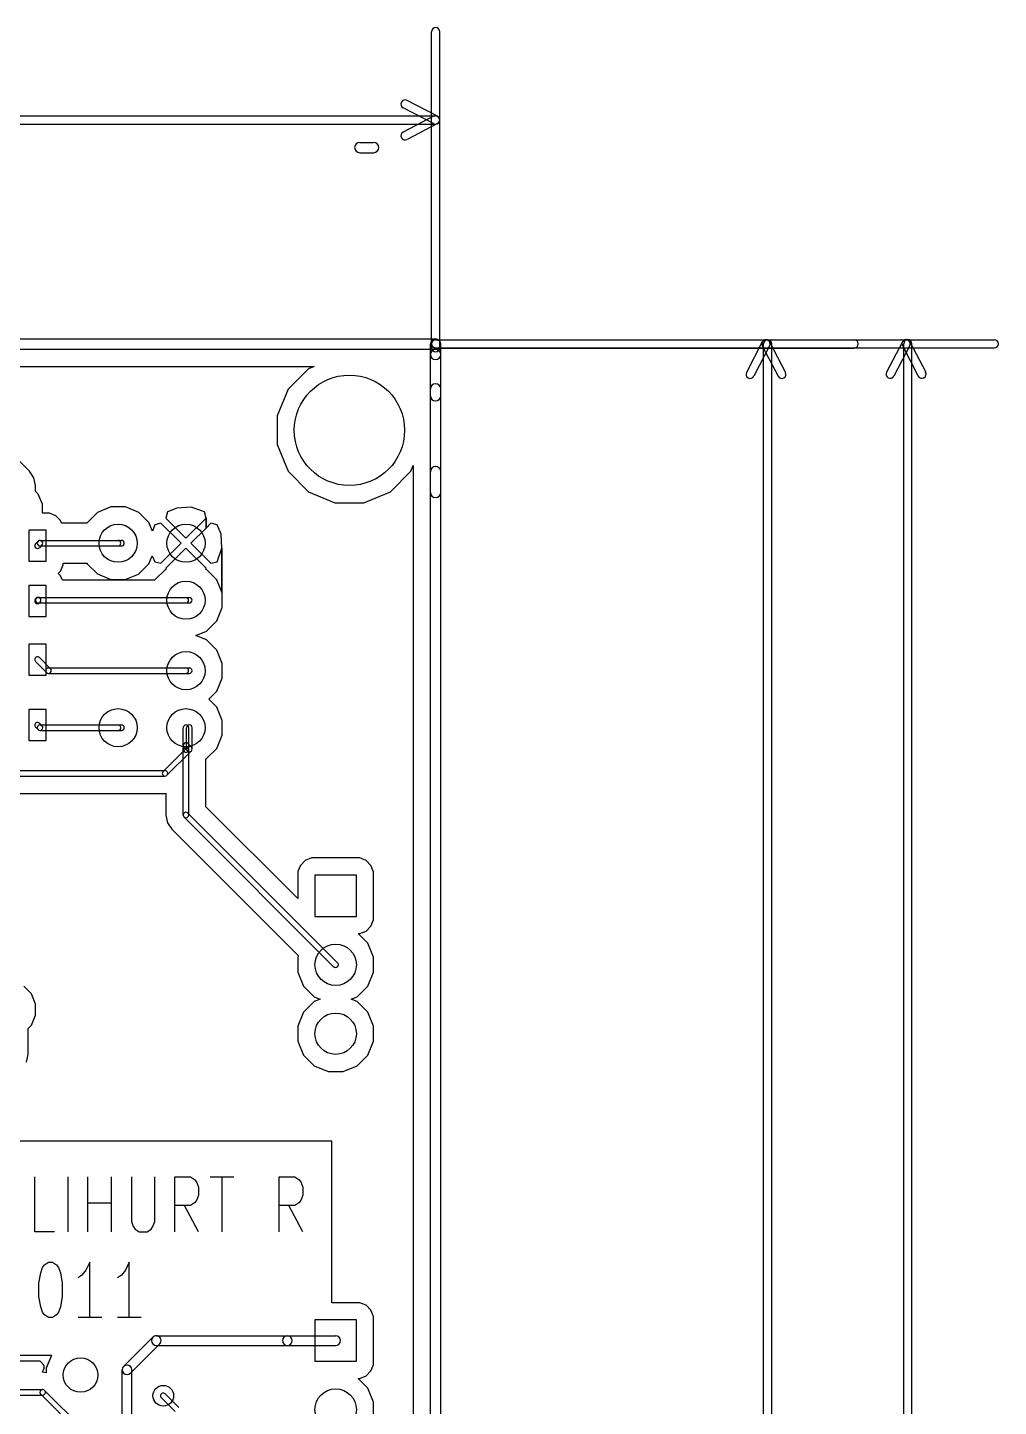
# Model space of a CAD drawing. Extents: x -29274 to 69862, y 24345 to 162744.
# Drawn here: x 55732 to 69812, y 62365 to 82360 of the extents above; entities that cross this region are included whole.
import ezdxf

# ---------------------------------------------------------------- set-up
doc = ezdxf.new("R2010")
doc.units = 0
doc.layers.add('BLACK', color=1, linetype='CONTINUOUS')

msp = doc.modelspace()

# ---------------------------------------------------------------- linework, layer by layer
at = {"layer": 'BLACK'}
for p, q in [((61590, 77720), (61590, 82300)), ((61710, 77720), (61710, 82300)), ((61621, 80967), (61179, 81197)), ((61677, 81073), (61235, 81303)), ((-8500, 81080), (61650, 81080)), ((61621, 81073), (61179, 80843)), ((-8500, 80960), (61650, 80960)), ((61677, 80967), (61235, 80737)), ((60550, 80695), (60750, 80695)), ((60550, 80545), (60750, 80545)), ((-7900, 77845), (61650, 77845)), ((61650, 77834), (69752, 77834)), ((61650, 77833), (67720, 77833)), ((66387, 77802), (66158, 77360)), ((66494, 77801), (66725, 77360)), ((68419, 77804), (68190, 77362)), ((68526, 77803), (68757, 77362)), ((-7900, 77695), (61650, 77695)), ((61575, 77620), (61575, 77770)), ((61575, 77020), (61575, 77620)), ((61650, 77714), (69752, 77714)), ((61650, 77713), (67720, 77713)), ((61725, 77620), (61725, 77770)), ((61725, 77020), (61725, 77620)), ((66494, 77746), (66265, 77304)), ((66387, 77746), (66618, 77305)), ((66406, 24474), (66406, 77774)), ((66526, 24474), (66526, 77774)), ((68526, 77748), (68297, 77306)), ((68419, 77748), (68650, 77307)), ((68438, 24426), (68438, 77776)), ((68558, 24426), (68558, 77776)), ((48920, 77445), (59890, 77445)), ((48920, 77445), (59890, 77445)), ((59806, 77410), (59510, 77115)), ((59806, 77410), (59510, 77115)), ((59890, 77445), (59806, 77410)), ((59890, 77445), (59806, 77410)), ((59510, 77115), (59350, 76730)), ((59510, 77115), (59350, 76730)), ((61575, 75620), (61575, 77120)), ((61725, 75620), (61725, 77120)), ((55756, 75931), (54959, 76729)), ((55756, 75931), (54959, 76729)), ((59350, 76730), (59350, 76312)), ((59350, 76730), (59350, 76312)), ((59350, 76312), (59510, 75926)), ((59350, 76312), (59510, 75926)), ((61290, 75925), (61325, 76010)), ((61290, 75925), (61325, 76010)), ((61325, 76010), (61325, 75920)), ((61325, 76010), (61325, 75920)), ((55759, 75929), (55756, 75931)), ((55759, 75929), (55756, 75931)), ((55823, 75833), (55759, 75929)), ((55823, 75833), (55759, 75929)), ((55845, 75720), (55823, 75833)), ((55845, 75720), (55823, 75833)), ((59510, 75926), (59805, 75630)), ((59510, 75926), (59805, 75630)), ((60994, 75630), (61290, 75925)), ((60994, 75630), (61290, 75925)), ((61325, 75920), (61325, 75620)), ((61325, 75920), (61325, 75620)), ((61575, 34920), (61575, 75920)), ((61725, 34920), (61725, 75920)), ((55845, 75639), (55845, 75720)), ((55845, 75639), (55845, 75720)), ((55888, 75596), (55845, 75639)), ((55888, 75596), (55845, 75639)), ((55949, 75449), (55888, 75596)), ((55949, 75449), (55888, 75596)), ((59805, 75630), (60190, 75470)), ((59805, 75630), (60190, 75470)), ((60608, 75470), (60994, 75630)), ((60608, 75470), (60994, 75630)), ((61325, 75620), (61325, 35070)), ((61325, 75620), (61325, 35070)), ((55949, 75319), (55949, 75449)), ((55949, 75319), (55949, 75449)), ((56941, 75410), (56747, 75330)), ((56941, 75410), (56747, 75330)), ((57151, 75410), (56941, 75410)), ((57151, 75410), (56941, 75410)), ((57344, 75329), (57151, 75410)), ((57344, 75329), (57151, 75410)), ((57898, 75393), (57761, 75336)), ((57898, 75393), (57761, 75336)), ((58103, 75404), (57898, 75393)), ((58103, 75404), (57898, 75393)), ((58297, 75336), (58103, 75404)), ((58297, 75336), (58103, 75404)), ((60190, 75470), (60608, 75470)), ((60190, 75470), (60608, 75470)), ((55951, 75319), (55949, 75319)), ((55951, 75319), (55949, 75319)), ((56050, 75319), (55951, 75319)), ((56050, 75319), (55951, 75319)), ((56141, 75281), (56050, 75319)), ((56141, 75281), (56050, 75319)), ((56211, 75211), (56141, 75281)), ((56211, 75211), (56141, 75281)), ((56226, 75173), (56211, 75211)), ((56226, 75173), (56211, 75211)), ((56599, 75182), (56595, 75173)), ((56599, 75182), (56595, 75173)), ((56747, 75330), (56599, 75182)), ((56747, 75330), (56599, 75182)), ((57492, 75181), (57344, 75329)), ((57492, 75181), (57344, 75329)), ((57761, 75336), (57738, 75245)), ((57761, 75336), (57738, 75245)), ((57738, 75245), (58029, 74954)), ((57738, 75245), (58029, 74954)), ((58029, 74954), (58320, 75245)), ((58029, 74954), (58320, 75245)), ((58320, 75245), (58297, 75336)), ((58320, 75245), (58297, 75336)), ((58320, 75103), (58320, 75245)), ((58320, 75245), (58320, 75103)), ((58320, 75103), (58320, 75245)), ((58320, 75245), (58320, 75103)), ((55750, 75070), (55750, 74620)), ((56000, 75070), (55750, 75070)), ((56000, 74620), (56000, 75070)), ((56595, 75173), (56226, 75173)), ((56595, 75173), (56226, 75173)), ((57543, 75058), (57492, 75181)), ((57543, 75058), (57492, 75181)), ((57576, 75151), (57543, 75058)), ((57576, 75151), (57543, 75058)), ((57667, 75174), (57576, 75151)), ((57667, 75174), (57576, 75151)), ((57958, 74883), (57667, 75174)), ((57958, 74883), (57667, 75174)), ((58320, 75103), (58100, 74883)), ((58320, 75103), (58100, 74883)), ((58391, 75174), (58320, 75103)), ((58391, 75174), (58320, 75103)), ((58482, 75151), (58391, 75174)), ((58482, 75151), (58391, 75174)), ((58539, 75014), (58482, 75151)), ((58539, 75014), (58482, 75151)), ((58550, 74809), (58539, 75014)), ((58550, 74809), (58539, 75014)), ((55884, 74911), (55847, 74874)), ((55884, 74911), (55847, 74874)), ((55941, 74854), (55904, 74817)), ((55941, 74854), (55904, 74817)), ((55913, 74923), (57045, 74923)), ((55913, 74923), (57095, 74923)), ((55913, 74843), (57045, 74843)), ((55913, 74843), (57095, 74843)), ((57667, 74592), (57958, 74883)), ((57667, 74592), (57958, 74883)), ((58029, 74812), (57738, 74521)), ((58029, 74812), (57738, 74521)), ((58320, 74521), (58029, 74812)), ((58320, 74521), (58029, 74812)), ((58100, 74883), (58391, 74592)), ((58100, 74883), (58391, 74592)), ((58482, 74615), (58550, 74809)), ((58482, 74615), (58550, 74809)), ((58550, 74175), (58550, 74809)), ((58550, 74809), (58550, 74175)), ((58550, 74175), (58550, 74809)), ((58550, 74809), (58550, 74175)), ((55750, 74620), (56000, 74620)), ((56249, 74570), (56249, 74593)), ((56249, 74593), (56594, 74593)), ((56249, 74570), (56249, 74593)), ((56249, 74593), (56594, 74593)), ((56594, 74593), (56598, 74585)), ((56594, 74593), (56598, 74585)), ((56598, 74585), (56746, 74437)), ((56598, 74585), (56746, 74437)), ((57343, 74436), (57491, 74584)), ((57343, 74436), (57491, 74584)), ((57491, 74584), (57540, 74702)), ((57491, 74584), (57540, 74702)), ((57540, 74702), (57576, 74615)), ((57540, 74702), (57576, 74615)), ((57576, 74615), (57667, 74592)), ((57576, 74615), (57667, 74592)), ((58391, 74592), (58482, 74615)), ((58391, 74592), (58482, 74615)), ((56177, 74445), (56211, 74479)), ((56177, 74445), (56211, 74479)), ((56211, 74411), (56177, 74445)), ((56211, 74411), (56177, 74445)), ((56211, 74479), (56249, 74570)), ((56211, 74479), (56249, 74570)), ((56237, 74346), (56211, 74411)), ((56237, 74346), (56211, 74411)), ((56746, 74437), (56939, 74356)), ((56746, 74437), (56939, 74356)), ((57149, 74356), (57343, 74436)), ((57149, 74356), (57343, 74436)), ((57731, 74503), (57583, 74355)), ((57731, 74503), (57583, 74355)), ((57741, 74508), (57731, 74503)), ((57741, 74508), (57731, 74503)), ((57738, 74521), (57741, 74508)), ((57738, 74521), (57741, 74508)), ((58316, 74507), (58320, 74521)), ((58316, 74507), (58320, 74521)), ((58328, 74502), (58316, 74507)), ((58328, 74502), (58316, 74507)), ((58476, 74354), (58328, 74502)), ((58476, 74354), (58328, 74502)), ((55750, 74270), (55750, 73820)), ((56000, 74270), (55750, 74270)), ((56000, 73820), (56000, 74270)), ((57579, 74346), (56237, 74346)), ((57579, 74346), (56237, 74346)), ((56939, 74356), (57149, 74356)), ((56939, 74356), (57149, 74356)), ((57583, 74355), (57579, 74346)), ((57583, 74355), (57579, 74346)), ((58550, 74175), (58476, 74354)), ((58550, 74175), (58476, 74354)), ((55857, 74084), (55847, 74074)), ((55857, 74084), (55847, 74074)), ((55886, 74096), (58028, 74096)), ((55886, 74096), (58078, 74096)), ((55886, 74016), (58028, 74016)), ((55886, 74016), (58078, 74016)), ((55913, 74028), (55903, 74018)), ((55913, 74028), (55903, 74018)), ((58556, 74160), (58550, 74175)), ((58556, 74160), (58550, 74175)), ((58556, 73950), (58556, 74160)), ((58556, 73950), (58556, 74160)), ((55750, 73820), (56000, 73820)), ((58475, 73757), (58556, 73950)), ((58475, 73757), (58556, 73950)), ((58172, 73546), (58327, 73609)), ((58172, 73546), (58327, 73609)), ((58327, 73609), (58475, 73757)), ((58327, 73609), (58475, 73757)), ((55750, 73420), (55750, 72970)), ((56000, 73420), (55750, 73420)), ((56000, 72970), (56000, 73420)), ((58328, 73480), (58172, 73546)), ((58328, 73480), (58172, 73546)), ((58476, 73332), (58328, 73480)), ((58476, 73332), (58328, 73480)), ((56063, 73063), (55903, 73223)), ((56063, 73063), (55903, 73223)), ((58556, 73138), (58476, 73332)), ((58556, 73138), (58476, 73332)), ((56007, 73007), (55847, 73167)), ((56007, 73007), (55847, 73167)), ((56036, 73074), (58028, 73074)), ((56036, 73074), (58078, 73074)), ((56036, 72994), (58028, 72994)), ((56036, 72994), (58078, 72994)), ((58556, 72928), (58556, 73138)), ((58556, 72928), (58556, 73138)), ((55750, 72970), (56000, 72970)), ((58475, 72735), (58556, 72928)), ((58475, 72735), (58556, 72928)), ((58360, 72621), (58475, 72735)), ((58360, 72621), (58475, 72735)), ((58476, 72505), (58360, 72621)), ((58476, 72505), (58360, 72621)), ((55750, 72470), (55750, 72020)), ((56000, 72470), (55750, 72470)), ((56000, 72020), (56000, 72470)), ((58556, 72311), (58476, 72505)), ((58556, 72311), (58476, 72505)), ((55884, 72179), (55847, 72216)), ((55884, 72179), (55847, 72216)), ((55941, 72236), (55904, 72273)), ((55941, 72236), (55904, 72273)), ((55913, 72247), (57045, 72247)), ((55913, 72247), (57095, 72247)), ((57989, 71891), (57989, 72207)), ((57989, 71949), (57989, 72207)), ((58039, 71899), (58039, 72207)), ((58069, 71891), (58069, 72207)), ((58069, 71949), (58069, 72207)), ((58119, 71899), (58119, 72207)), ((58556, 72101), (58556, 72311)), ((58556, 72101), (58556, 72311)), ((55750, 72020), (56000, 72020)), ((55913, 72167), (57045, 72167)), ((55913, 72167), (57095, 72167)), ((58475, 71908), (58556, 72101)), ((58475, 71908), (58556, 72101)), ((58050, 71927), (57697, 71574)), ((58107, 71870), (57754, 71517)), ((57989, 70941), (57989, 71891)), ((58001, 71920), (58050, 71871)), ((58058, 71977), (58107, 71928)), ((58069, 70941), (58069, 71891)), ((58331, 71765), (58475, 71908)), ((58331, 71765), (58475, 71908)), ((55575, 71585), (57725, 71585)), ((58319, 71748), (58327, 71760)), ((58319, 71748), (58327, 71760)), ((58319, 71747), (58319, 71748)), ((58319, 71747), (58319, 71748)), ((58319, 71746), (58319, 71747)), ((58319, 71746), (58319, 71747)), ((58319, 71061), (58319, 71746)), ((58319, 71061), (58319, 71746)), ((58327, 71760), (58330, 71764)), ((58327, 71760), (58330, 71764)), ((58330, 71764), (58331, 71765)), ((58330, 71764), (58331, 71765)), ((55575, 71505), (57725, 71505)), ((55575, 71255), (57725, 71255)), ((55575, 71255), (57725, 71255)), ((57725, 71255), (57739, 71258)), ((57725, 71255), (57739, 71258)), ((57739, 71258), (57739, 70941)), ((57739, 71258), (57739, 70941)), ((59651, 69729), (58319, 71061)), ((59651, 69729), (58319, 71061)), ((57739, 70941), (57761, 70830)), ((57739, 70941), (57761, 70830)), ((57761, 70830), (57824, 70736)), ((57761, 70830), (57824, 70736)), ((58000, 70913), (60171, 68742)), ((58057, 70970), (60228, 68799)), ((57824, 70736), (59659, 68901)), ((57824, 70736), (59659, 68901)), ((59689, 70211), (59651, 70120)), ((59689, 70211), (59651, 70120)), ((59759, 70281), (59689, 70211)), ((59759, 70281), (59689, 70211)), ((59851, 70319), (59759, 70281)), ((59851, 70319), (59759, 70281)), ((60451, 70319), (59851, 70319)), ((60451, 70319), (59851, 70319)), ((60550, 70319), (60451, 70319)), ((60550, 70319), (60451, 70319)), ((60641, 70281), (60550, 70319)), ((60641, 70281), (60550, 70319)), ((60711, 70211), (60641, 70281)), ((60711, 70211), (60641, 70281)), ((60749, 70119), (60711, 70211)), ((60749, 70119), (60711, 70211)), ((59651, 70120), (59651, 70021)), ((59651, 70120), (59651, 70021)), ((59651, 70021), (59651, 69729)), ((59651, 70021), (59651, 69729)), ((60500, 70070), (59900, 70070)), ((59900, 70070), (59900, 69470)), ((60500, 69470), (60500, 70070)), ((60749, 69519), (60749, 70119)), ((60749, 69519), (60749, 70119)), ((59900, 69470), (60500, 69470)), ((60711, 69329), (60749, 69420)), ((60711, 69329), (60749, 69420)), ((60749, 69420), (60749, 69519)), ((60749, 69420), (60749, 69519)), ((60665, 69081), (60525, 69221)), ((60525, 69221), (60549, 69221)), ((60665, 69081), (60525, 69221)), ((60525, 69221), (60549, 69221)), ((60549, 69221), (60641, 69259)), ((60549, 69221), (60641, 69259)), ((60641, 69259), (60711, 69329)), ((60641, 69259), (60711, 69329)), ((60749, 68879), (60665, 69081)), ((60749, 68879), (60665, 69081)), ((59659, 68901), (59651, 68879)), ((59659, 68901), (59651, 68879)), ((59651, 68879), (59651, 68661)), ((59651, 68879), (59651, 68661)), ((60749, 68661), (60749, 68879)), ((60749, 68661), (60749, 68879)), ((59651, 68661), (59735, 68459)), ((59651, 68661), (59735, 68459)), ((60665, 68459), (60749, 68661)), ((60665, 68459), (60749, 68661)), ((55788, 68346), (55676, 68458)), ((55788, 68346), (55676, 68458)), ((59735, 68459), (59889, 68305)), ((59735, 68459), (59889, 68305)), ((60511, 68305), (60665, 68459)), ((60511, 68305), (60665, 68459)), ((55849, 68199), (55788, 68346)), ((55849, 68199), (55788, 68346)), ((55849, 68040), (55849, 68199)), ((55849, 68040), (55849, 68199)), ((59889, 68235), (59735, 68081)), ((59889, 68235), (59735, 68081)), ((59889, 68305), (59973, 68270)), ((59889, 68305), (59973, 68270)), ((59973, 68270), (59889, 68235)), ((59973, 68270), (59889, 68235)), ((60426, 68270), (60511, 68305)), ((60426, 68270), (60511, 68305)), ((60511, 68235), (60426, 68270)), ((60511, 68235), (60426, 68270)), ((60665, 68081), (60511, 68235)), ((60665, 68081), (60511, 68235)), ((55788, 67894), (55849, 68040)), ((55788, 67894), (55849, 68040)), ((59735, 68081), (59651, 67879)), ((59735, 68081), (59651, 67879)), ((60749, 67879), (60665, 68081)), ((60749, 67879), (60665, 68081)), ((55740, 67846), (55788, 67894)), ((55740, 67846), (55788, 67894)), ((55740, 67470), (55740, 67846)), ((55740, 67470), (55740, 67846)), ((59651, 67879), (59651, 67661)), ((59651, 67879), (59651, 67661)), ((60749, 67661), (60749, 67879)), ((60749, 67661), (60749, 67879)), ((59651, 67661), (59735, 67459)), ((59651, 67661), (59735, 67459)), ((60665, 67459), (60749, 67661)), ((60665, 67459), (60749, 67661)), ((55718, 67359), (55739, 67469)), ((55718, 67359), (55739, 67469)), ((55739, 67469), (55740, 67470)), ((55739, 67469), (55740, 67470)), ((59735, 67459), (59889, 67305)), ((59735, 67459), (59889, 67305)), ((60511, 67305), (60665, 67459)), ((60511, 67305), (60665, 67459)), ((59889, 67305), (60091, 67221)), ((59889, 67305), (60091, 67221)), ((60091, 67221), (60309, 67221)), ((60091, 67221), (60309, 67221)), ((60309, 67221), (60511, 67305)), ((60309, 67221), (60511, 67305)), ((60147, 66210), (54600, 66210)), ((60147, 66210), (54600, 66210)), ((60147, 63869), (60147, 66210)), ((60147, 63869), (60147, 66210)), ((55836, 64896), (55836, 65696)), ((56322, 64896), (56322, 65696)), ((56608, 64896), (56608, 65696)), ((56951, 64896), (56951, 65696)), ((57237, 65696), (57237, 65049)), ((57580, 65049), (57580, 65696)), ((57866, 64896), (57866, 65696)), ((57866, 65696), (58094, 65696)), ((58094, 65696), (58152, 65658)), ((58152, 65658), (58180, 65620)), ((58180, 65620), (58209, 65544)), ((58380, 65696), (58723, 65696)), ((58552, 64896), (58552, 65696)), ((59380, 64896), (59380, 65696)), ((59380, 65696), (59608, 65696)), ((59608, 65696), (59666, 65658)), ((59666, 65658), (59694, 65620)), ((59694, 65620), (59723, 65544)), ((58209, 65430), (58180, 65353)), ((58209, 65544), (58209, 65430)), ((59723, 65430), (59694, 65353)), ((59723, 65544), (59723, 65430)), ((56608, 65315), (56951, 65315)), ((58094, 65277), (57866, 65277)), ((58209, 64896), (58009, 65277)), ((58152, 65315), (58094, 65277)), ((58180, 65353), (58152, 65315)), ((59608, 65277), (59380, 65277)), ((59723, 64896), (59523, 65277)), ((59666, 65315), (59608, 65277)), ((59694, 65353), (59666, 65315)), ((57237, 65049), (57265, 64972)), ((57551, 64972), (57580, 65049)), ((56122, 64896), (55836, 64896)), ((57265, 64972), (57294, 64934)), ((57294, 64934), (57351, 64896)), ((57351, 64896), (57465, 64896)), ((57465, 64896), (57523, 64934)), ((57523, 64934), (57551, 64972)), ((55950, 64380), (55979, 64418)), ((55979, 64418), (56036, 64456)), ((56036, 64456), (56093, 64456)), ((56093, 64456), (56150, 64418)), ((56150, 64418), (56179, 64380)), ((56636, 64456), (56579, 64342)), ((56636, 63656), (56636, 64456)), ((57207, 64456), (57150, 64342)), ((57207, 63656), (57207, 64456)), ((55893, 64151), (55922, 64304)), ((55922, 64304), (55950, 64380)), ((56179, 64380), (56208, 64304)), ((56208, 64304), (56236, 64151)), ((56521, 64266), (56464, 64228)), ((56579, 64342), (56521, 64266)), ((57092, 64266), (57035, 64228)), ((57150, 64342), (57092, 64266)), ((55893, 63961), (55893, 64151)), ((56236, 64151), (56236, 63961)), ((55922, 63809), (55893, 63961)), ((55950, 63732), (55922, 63809)), ((56208, 63809), (56179, 63732)), ((56236, 63961), (56208, 63809)), ((60451, 63869), (60147, 63869)), ((60451, 63869), (60147, 63869)), ((60550, 63869), (60451, 63869)), ((60550, 63869), (60451, 63869)), ((60641, 63831), (60550, 63869)), ((60641, 63831), (60550, 63869)), ((60711, 63761), (60641, 63831)), ((60711, 63761), (60641, 63831)), ((55979, 63694), (55950, 63732)), ((56036, 63656), (55979, 63694)), ((56093, 63656), (56036, 63656)), ((56150, 63694), (56093, 63656)), ((56179, 63732), (56150, 63694)), ((56807, 63656), (56464, 63656)), ((57378, 63656), (57035, 63656)), ((60500, 63620), (59900, 63620)), ((59900, 63620), (59900, 63020)), ((60500, 63020), (60500, 63620)), ((60749, 63669), (60711, 63761)), ((60749, 63669), (60711, 63761)), ((60749, 63069), (60749, 63669)), ((60749, 63069), (60749, 63669)), ((57600, 63390), (59500, 63390)), ((59500, 63390), (60200, 63390)), ((57125, 62945), (57550, 63370)), ((57224, 62846), (57649, 63271)), ((57600, 63250), (59500, 63250)), ((59500, 63250), (60200, 63250)), ((55450, 63110), (56084, 63110)), ((55450, 63110), (56084, 63110)), ((55913, 63020), (55600, 63020)), ((55913, 63020), (55600, 63020)), ((55975, 62958), (55913, 63020)), ((55975, 62958), (55913, 63020)), ((56077, 63103), (56001, 62919)), ((56077, 63103), (56001, 62919)), ((56084, 63110), (56077, 63103)), ((56084, 63110), (56077, 63103)), ((59900, 63020), (60500, 63020)), ((60749, 62970), (60749, 63069)), ((60749, 62970), (60749, 63069)), ((55948, 62860), (55974, 62921)), ((55948, 62860), (55974, 62921)), ((55950, 62860), (55948, 62860)), ((55950, 62860), (55948, 62860)), ((56001, 62850), (55950, 62860)), ((56001, 62850), (55950, 62860)), ((55974, 62921), (55975, 62958)), ((55974, 62921), (55975, 62958)), ((56001, 62919), (56001, 62850)), ((56001, 62919), (56001, 62850)), ((57105, 61345), (57105, 62895)), ((57245, 61345), (57245, 62895)), ((60549, 62771), (60641, 62809)), ((60549, 62771), (60641, 62809)), ((60641, 62809), (60711, 62879)), ((60641, 62809), (60711, 62879)), ((60711, 62879), (60749, 62970)), ((60711, 62879), (60749, 62970)), ((55500, 62610), (55950, 62610)), ((55979, 62598), (56528, 62049)), ((60665, 62631), (60525, 62771)), ((60525, 62771), (60549, 62771)), ((60665, 62631), (60525, 62771)), ((60525, 62771), (60549, 62771)), ((60749, 62429), (60665, 62631)), ((60749, 62429), (60665, 62631)), ((55500, 62530), (55950, 62530)), ((55922, 62541), (56471, 61992)), ((57871, 62292), (57672, 62491)), ((57928, 62349), (57729, 62548)), ((60749, 62211), (60749, 62429)), ((60749, 62211), (60749, 62429))]:
    msp.add_line(p, q, dxfattribs=at)
for centre, radius in [((60400, 76520), 800), ((57045, 74883), 277), ((58029, 74883), 277), ((58029, 74056), 277), ((58029, 73034), 277), ((57045, 72207), 277), ((58029, 72207), 277), ((60200, 68770), 300), ((60200, 67770), 300), ((56500, 62820), 250), ((57700, 62520), 150), ((60200, 62320), 300)]:
    msp.add_circle(centre, radius, dxfattribs=at)
for centre, radius, start, end in [((61650, 82300), 60, 360, 540), ((61207, 81250), 60, 422, 602), ((61649, 81020), 60, 242, 422), ((61649, 81020), 60, -62, 117), ((61650, 81020), 60, 270, 450), ((61207, 80790), 60, 117, 297), ((60550, 80620), 75, 90, 270), ((60750, 80620), 75, 270, 450), ((61650, 77770), 75, 360, 540), ((61650, 77774), 60, 90, 270), ((61650, 77773), 60, 90, 270), ((61650, 77770), 75, 270, 450), ((66441, 77774), 60, 27, 207), ((66441, 77774), 60, -27, 152), ((66466, 77774), 60, 360, 540), ((67720, 77773), 60, 270, 450), ((68473, 77776), 60, 27, 207), ((68473, 77776), 60, -27, 152), ((68498, 77776), 60, 360, 540), ((69752, 77774), 60, 270, 450), ((61650, 77620), 75, 360, 540), ((61650, 77620), 75, 180, 360), ((61650, 77720), 60, 180, 360), ((61650, 77120), 75, 360, 540), ((66211, 77332), 60, 152, 332), ((66671, 77332), 60, 207, 387), ((68243, 77334), 60, 152, 332), ((68703, 77334), 60, 207, 387), ((61650, 77020), 75, 180, 360), ((61650, 75920), 75, 360, 540), ((61650, 75620), 75, 180, 360), ((55876, 74846), 40, 135, 315), ((55876, 74846), 40, 135, 315), ((55913, 74883), 40, 90, 270), ((55913, 74883), 40, 90, 270), ((55912, 74882), 40, -45, 135), ((55912, 74882), 40, -45, 135), ((57045, 74883), 40, 270, 450), ((57095, 74883), 40, 270, 450), ((55875, 74046), 40, 135, 315), ((55875, 74046), 40, 135, 315), ((55886, 74056), 40, 90, 270), ((55886, 74056), 40, 90, 270), ((55885, 74056), 40, -45, 135), ((55885, 74056), 40, -45, 135), ((58028, 74056), 40, 270, 450), ((58078, 74056), 40, 270, 450), ((55875, 73195), 40, 405, 585), ((55875, 73195), 40, 405, 585), ((56036, 73034), 40, 90, 270), ((56036, 73034), 40, 90, 270), ((56035, 73035), 40, 225, 405), ((56035, 73035), 40, 225, 405), ((58028, 73034), 40, 270, 450), ((58078, 73034), 40, 270, 450), ((55876, 72244), 40, 405, 585), ((55876, 72244), 40, 405, 585), ((55913, 72207), 40, 90, 270), ((55913, 72207), 40, 90, 270), ((55912, 72208), 40, 225, 405), ((55912, 72208), 40, 225, 405), ((57045, 72207), 40, 270, 450), ((57095, 72207), 40, 270, 450), ((58029, 72207), 40, 360, 540), ((58029, 72207), 40, 360, 540), ((58079, 72207), 40, 360, 540), ((58029, 71949), 40, 45, 225), ((58029, 71949), 40, 180, 360), ((58029, 71891), 40, 360, 540), ((58029, 71891), 40, 180, 360), ((58079, 71899), 40, 180, 360), ((58079, 71899), 40, -45, 135), ((58079, 71899), 40, 225, 405), ((57725, 71545), 40, 270, 450), ((57725, 71545), 40, 135, 315), ((58029, 70941), 40, 45, 225), ((58029, 70941), 40, 180, 360), ((60199, 68771), 40, 225, 405), ((57600, 63320), 70, 90, 270), ((57599, 63320), 70, 315, 495), ((59500, 63320), 70, 90, 270), ((59500, 63320), 70, 270, 450), ((60200, 63320), 70, 270, 450), ((57175, 62895), 70, 360, 540), ((57175, 62896), 70, 135, 315), ((55951, 62569), 40, 45, 225), ((55950, 62570), 40, 270, 450), ((57700, 62520), 40, 405, 585)]:
    msp.add_arc(centre, radius, start, end, dxfattribs=at)

doc.saveas('drawing.dxf')
